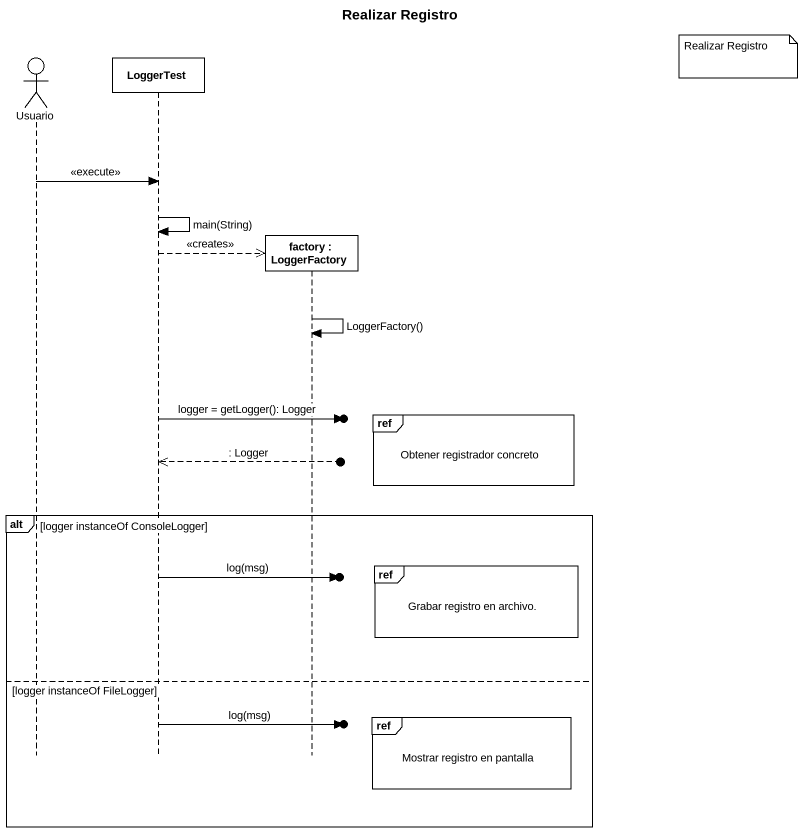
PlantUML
@startuml
title Realizar Registro
hide footbox
actor Usuario
participant LoggerTest
participant "factory : LoggerFactory" as factory

note right of factory : Realizar Registro
Usuario -> LoggerTest : <<execute>>
LoggerTest -> LoggerTest : main(String)
LoggerTest -->> factory ** : <<creates>>
factory -> factory : LoggerFactory()
ref over factory : Obtener registrador concreto
LoggerTest ->o] : logger = getLogger(): Logger
LoggerTest <<--o] : : Logger
alt logger instanceOf ConsoleLogger
  ref over factory : Grabar registro en archivo.
  LoggerTest ->o] : log(msg)
else logger instanceOf FileLogger
  ref over factory : Mostrar registro en pantalla
  LoggerTest ->o] : log(msg)
end
@enduml
